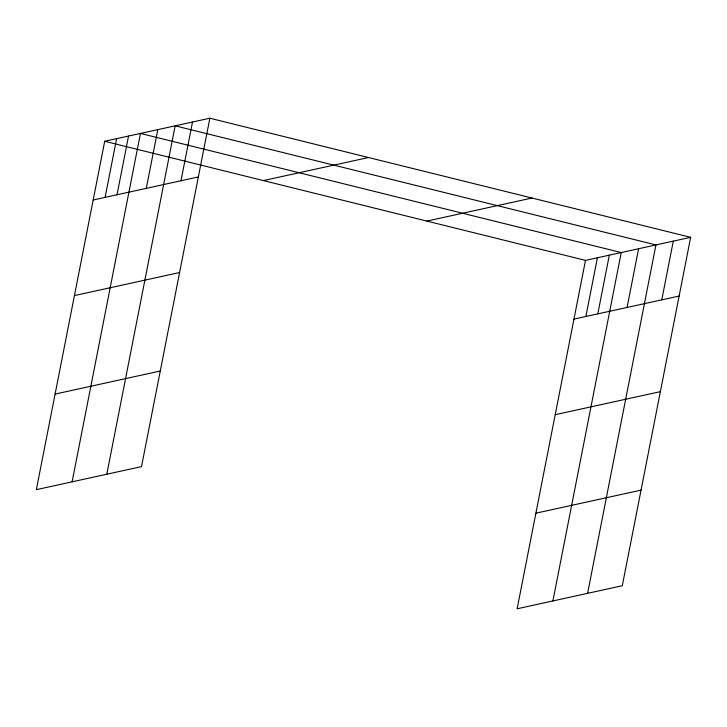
<?xml version="1.0" encoding="UTF-8"?>
<svg xmlns="http://www.w3.org/2000/svg" width="727" height="727" viewBox="0 0 727 727"><rect width="100%" height="100%" fill="white"/><g stroke="black" fill="none" stroke-linecap="round" stroke-linejoin="round"><path stroke-width="1.09" d="M209.867 118.219L104.706 141.274L36.35 489.671L141.511 466.616L209.867 118.219L690.65 237.329L622.294 585.726L517.133 608.781L585.489 260.384L690.65 237.329M105.097 197.38L116.62 138.657M117.02 194.772L128.543 136.049M72.109 481.828L140.456 133.432L621.24 252.551L552.893 600.938M146.291 188.357L157.814 129.633M106.805 474.222L175.162 125.826L655.945 244.935L587.598 593.332M180.996 180.75L192.51 122.027M585.88 316.49L597.403 257.776M597.803 313.882L609.326 255.159M627.074 307.466L638.597 248.743M661.779 299.86L673.302 241.137M93.183 199.998L198.344 176.943M263.365 180.578L368.525 157.523M74.427 295.589L179.587 272.534M426.831 221.081L531.991 198.026M55.107 394.079L160.267 371.024M573.966 319.108L679.127 296.053M555.21 414.699L660.37 391.644M535.89 513.189L641.05 490.134M104.706 141.274L585.489 260.384"/></g></svg>
